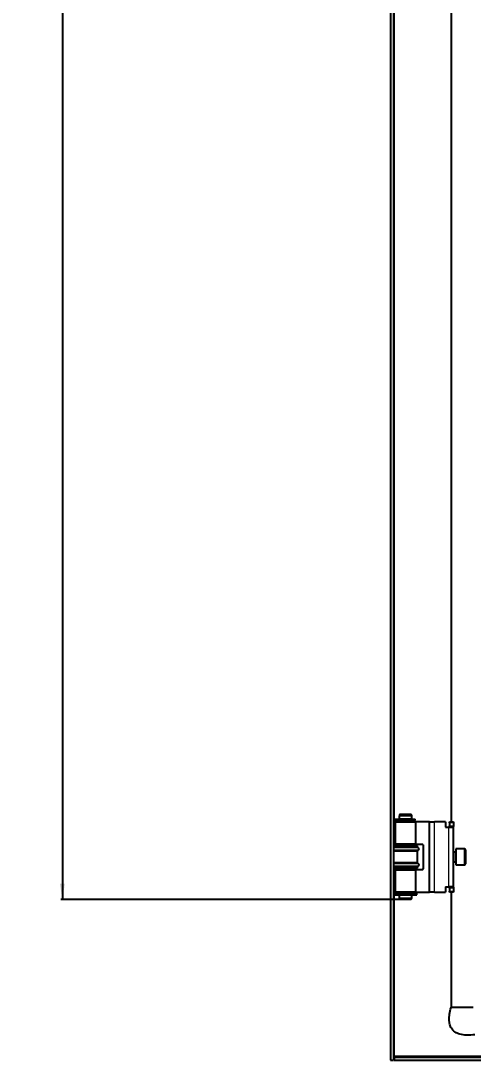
# Model space of a CAD drawing. Header units: millimetres. Extents: x -188 to 1345, y -1228 to 1043.
# Drawn here: x 587 to 871, y -1100 to -448 of the extents above; entities that cross this region are included whole.
import ezdxf

# ---------------------------------------------------------------- set-up
doc = ezdxf.new("R2010")
doc.units = ezdxf.units.MM
doc.layers.add('FORMAT', color=7, linetype='Continuous')
doc.styles.add('SLDTEXTSTYLE0', font='TXT', dxfattribs={"width": 0.75})
doc.dimstyles.new('SLDDIMSTYLE0', dxfattribs={"dimtxt": 20, "dimasz": 10, "dimexe": 0, "dimexo": 0.0625, "dimgap": 5, "dimtad": 2, "dimdec": 1, "dimrnd": 1e-09, "dimzin": 12, "dimdsep": 46, "dimtxsty": 'SLDTEXTSTYLE0', "dimsah": 1, "dimcen": 0.09, "dimadec": 0, "dimazin": 3, "dimtfac": 1, "dimtofl": 0, "dimtmove": 0, "dimatfit": 3, "dimfxl": 0, "dimfrac": 2, "dimtolj": 1, "dimtzin": 12, "dimarcsym": 0})

# ---------------------------------------------------------------- blocks, each defined once
blk = doc.blocks.new('_D_7')
at = {"layer": 'FORMAT'}
for p, q in [((825.28, 754.27), (612.48, 754.27)), ((613.48, 754.27), (613.48, -999.23)), ((825.28, -999.23), (612.48, -999.23))]:
    blk.add_line(p, q, dxfattribs=at)
for points in [[(613.48, 754.27), (611.94, 744.27), (615.01, 744.27)], [(613.48, -999.23), (615.01, -989.23), (611.94, -989.23)]]:
    blk.add_solid(points, dxfattribs=at)
at = {"layer": 'FORMAT', "insert": (587.69, -163.12), "char_height": 20, "attachment_point": 1, "rotation": 90, "style": 'SLDTEXTSTYLE0'}
blk.add_mtext('1753,5', dxfattribs=at)

msp = doc.modelspace()

# ---------------------------------------------------------------- linework, layer by layer
at = {"color": 7, "linetype": 'Continuous', "lineweight": 25}
for p, q in [((819.21, 855.02), (819.21, -1099.98)), ((821.21, 855.02), (821.21, -1099.98)), ((857.21, -419.48), (857.21, -950.48)), ((821.56, -948.78), (821.56, -949.68)), ((821.56, -948.78), (834.45, -948.78)), ((821.56, -949.68), (834.45, -949.68)), ((822.26, -950.48), (822.26, -964.48)), ((822.26, -950.48), (835.16, -950.48)), ((825.29, -945.73), (824.71, -946.73)), ((824.71, -946.73), (824.71, -948.73)), ((832.71, -946.73), (824.71, -946.73)), ((829.47, -948.73), (824.71, -948.73)), ((824.71, -949.73), (824.71, -950.48)), ((829.47, -949.73), (824.71, -949.73)), ((825.21, -948.73), (825.21, -948.78)), ((825.21, -949.68), (825.21, -949.73)), ((825.29, -945.73), (832.13, -945.73)), ((832.71, -948.73), (829.47, -948.73)), ((832.71, -949.73), (829.47, -949.73)), ((832.71, -946.73), (832.13, -945.73)), ((832.21, -948.78), (832.21, -948.73)), ((832.21, -949.73), (832.21, -949.68)), ((832.71, -948.73), (832.71, -946.73)), ((832.71, -950.48), (832.71, -949.73)), ((834.45, -948.78), (834.54, -948.78)), ((834.45, -949.68), (834.54, -949.68)), ((834.54, -949.68), (834.54, -948.78)), ((834.54, -948.78), (834.74, -948.78)), ((834.54, -949.68), (834.74, -949.68)), ((834.74, -949.68), (834.74, -948.78)), ((835.16, -964.48), (835.16, -950.48)), ((843.26, -950.48), (835.16, -950.48)), ((843.76, -950.48), (843.26, -950.48)), ((843.76, -994.48), (843.76, -950.48)), ((843.76, -950.48), (846.76, -950.48)), ((853.76, -950.48), (846.76, -950.48)), ((853.76, -950.48), (853.76, -953.78)), ((856.26, -950.48), (858.76, -950.48)), ((856.26, -950.98), (856.26, -950.48)), ((856.26, -950.98), (856.26, -952.98)), ((858.76, -950.48), (858.76, -950.98)), ((858.76, -950.98), (858.76, -952.98)), ((853.76, -953.78), (855.76, -953.78)), ((855.76, -953.78), (858.76, -953.78)), ((856.26, -953.48), (856.26, -952.98)), ((858.76, -953.48), (856.26, -953.48)), ((856.26, -953.48), (856.26, -953.78)), ((858.76, -952.98), (858.76, -953.48)), ((858.76, -953.78), (858.76, -953.48)), ((858.76, -991.18), (858.76, -953.78)), ((835.16, -964.48), (822.26, -964.48)), ((824.71, -964.48), (824.71, -965.48)), ((832.71, -965.48), (832.71, -964.48)), ((835.16, -964.48), (839.26, -964.48)), ((821.21, -965.48), (836.21, -965.48)), ((836.21, -966.08), (821.21, -966.08)), ((836.21, -968.88), (821.21, -968.88)), ((836.21, -966.08), (836.21, -965.48)), ((836.91, -966.77), (836.21, -966.08)), ((836.21, -968.88), (836.91, -968.19)), ((836.21, -976.08), (836.21, -968.88)), ((839.76, -964.98), (839.76, -979.98)), ((860.01, -969.48), (858.76, -969.48)), ((865.66, -967.48), (860.26, -967.48)), ((860.26, -967.48), (860.26, -977.48)), ((866.26, -968.08), (866.26, -976.88)), ((836.21, -976.08), (821.21, -976.08)), ((836.91, -976.76), (836.21, -976.08)), ((858.76, -975.48), (860.01, -975.48)), ((860.26, -977.48), (865.66, -977.48)), ((836.21, -978.88), (821.21, -978.88)), ((821.21, -979.48), (836.21, -979.48)), ((822.26, -980.48), (822.26, -994.48)), ((822.26, -980.48), (835.16, -980.48)), ((824.71, -979.48), (824.71, -980.48)), ((832.71, -980.48), (832.71, -979.48)), ((835.16, -994.48), (835.16, -980.48)), ((839.26, -980.48), (835.16, -980.48)), ((836.21, -978.88), (836.91, -978.19)), ((836.21, -979.48), (836.21, -978.88)), ((821.56, -995.28), (821.56, -996.18)), ((821.56, -995.28), (835.86, -995.28)), ((821.56, -996.18), (835.86, -996.18)), ((835.16, -994.48), (822.26, -994.48)), ((824.71, -994.48), (824.71, -995.23)), ((829.47, -995.23), (824.71, -995.23)), ((824.71, -996.23), (824.71, -998.23)), ((829.47, -996.23), (824.71, -996.23)), ((825.21, -995.23), (825.21, -995.28)), ((825.21, -996.18), (825.21, -996.23)), ((832.71, -995.23), (829.47, -995.23)), ((832.71, -996.23), (829.47, -996.23)), ((832.21, -995.28), (832.21, -995.23)), ((832.21, -996.23), (832.21, -996.18)), ((832.71, -995.23), (832.71, -994.48)), ((832.71, -998.23), (832.71, -996.23)), ((835.16, -994.48), (843.26, -994.48)), ((835.86, -996.18), (835.86, -995.28)), ((843.26, -994.48), (843.76, -994.48)), ((846.76, -994.48), (843.76, -994.48)), ((846.76, -994.48), (853.76, -994.48)), ((853.76, -991.18), (855.76, -991.18)), ((853.76, -991.18), (853.76, -994.48)), ((858.76, -991.18), (855.76, -991.18)), ((856.26, -991.18), (856.26, -991.48)), ((856.26, -991.48), (858.76, -991.48)), ((856.26, -991.98), (856.26, -991.48)), ((856.26, -991.98), (856.26, -993.98)), ((856.26, -994.48), (856.26, -993.98)), ((858.76, -994.48), (856.26, -994.48)), ((857.21, -994.48), (857.21, -1066.98)), ((858.76, -991.48), (858.76, -991.18)), ((858.76, -991.48), (858.76, -991.98)), ((858.76, -991.98), (858.76, -993.98)), ((858.76, -993.98), (858.76, -994.48)), ((824.71, -998.23), (825.29, -999.23)), ((824.71, -998.23), (829.47, -998.23)), ((829.36, -999.23), (825.29, -999.23)), ((832.13, -999.23), (829.36, -999.23)), ((829.47, -998.23), (832.71, -998.23)), ((832.13, -999.23), (832.71, -998.23)), ((819.21, -1099.98), (821.21, -1099.98)), ((821.51, -1097.98), (1210.91, -1097.98)), ((821.51, -1097.98), (821.51, -1099.98)), ((821.51, -1099.98), (1210.91, -1099.98)), ((821.61, -1097.98), (821.81, -1097.38))]:
    msp.add_line(p, q, dxfattribs=at)
at = {"color": 8, "linetype": 'Continuous', "lineweight": 18}
for p, q in [((821.81, -948.78), (821.81, -421.18)), ((821.81, -965.48), (821.81, -949.68)), ((834.45, -948.78), (834.45, -949.68)), ((843.26, -950.48), (843.26, -994.48)), ((846.76, -994.48), (846.76, -950.48)), ((858.76, -950.98), (856.26, -950.98)), ((855.76, -991.18), (855.76, -953.78)), ((856.26, -952.98), (858.76, -952.98)), ((836.91, -966.77), (821.21, -966.77)), ((836.91, -968.19), (821.21, -968.19)), ((860.01, -969.89), (860.01, -969.48)), ((860.01, -975.48), (860.01, -969.89)), ((865.66, -977.48), (865.66, -967.48)), ((836.91, -976.76), (821.21, -976.76)), ((836.91, -978.19), (821.21, -978.19)), ((821.81, -995.28), (821.81, -979.48)), ((821.81, -1097.38), (821.81, -996.18)), ((858.76, -991.98), (856.26, -991.98)), ((856.26, -993.98), (858.76, -993.98)), ((917.24, -1097.38), (821.81, -1097.38))]:
    msp.add_line(p, q, dxfattribs=at)
at = {"color": 7, "linetype": 'Continuous', "lineweight": 25}
for centre, radius, start, end in [((839.26, -964.98), 0.5, 0, 90), ((836.21, -967.48), 1, 314.427, 45.573), ((860.01, -969.23), 0.25, 270, 0), ((865.66, -968.08), 0.6, 0, 90), ((836.21, -977.48), 1, 314.427, 45.573), ((860.01, -975.73), 0.25, 0, 90), ((865.66, -976.88), 0.6, 270, 360), ((839.26, -979.98), 0.5, 270, 0)]:
    msp.add_arc(centre, radius, start, end, dxfattribs=at)
for points, knots in [([(872.21, -1083.98), (870.48, -1084.15), (867.34, -1084.45), (863.02, -1083.93), (859.58, -1082.51), (857.37, -1080.19), (856.29, -1077.42), (855.97, -1074.38), (856.26, -1070.81), (856.88, -1068.33), (857.21, -1066.98)], [0, 0, 0, 0, 0.176713, 0.320911, 0.440308, 0.54837, 0.6374, 0.738878, 0.858543, 1, 1, 1, 1]), ([(871.1, -1066.98), (871.07, -1066.98), (870.98, -1066.98), (870.53, -1066.98), (870.23, -1066.98)], [0, 0, 0, 0, 0.350861, 1, 1, 1, 1]), ([(821.21, -1099.98), (821.24, -1099.55), (821.27, -1098.99), (821.47, -1098.43), (821.51, -1098.3)], [0, 0, 0, 0, 0.7734591, 1, 1, 1, 1]), ([(821.81, -1097.38), (821.76, -1097.54), (821.71, -1097.69), (821.61, -1097.91), (821.56, -1097.98), (821.51, -1097.98)], [0, 0, 0, 0, 0.5, 0.5, 1, 1, 1, 1])]:
    msp.add_open_spline(points, degree=3, knots=knots, dxfattribs=at)
for points in [[(858.19, -1066.98), (857.91, -1066.98), (857.34, -1066.98), (857.25, -1066.98), (857.21, -1066.98)], [(860.64, -1066.98), (860.16, -1066.98), (859.18, -1066.98), (858.52, -1066.98), (858.19, -1066.98)], [(864.21, -1066.98), (863.58, -1066.98), (862.33, -1066.98), (861.2, -1066.98), (860.64, -1066.98)], [(867.78, -1066.98), (867.22, -1066.98), (866.09, -1066.98), (864.84, -1066.98), (864.21, -1066.98)], [(870.23, -1066.98), (869.9, -1066.98), (869.24, -1066.98), (868.27, -1066.98), (867.78, -1066.98)]]:
    msp.add_open_spline(points, degree=3, dxfattribs=at)

# ---------------------------------------------------------------- dimensions: what is measured, and where the dimension line sits
at = {"layer": 'FORMAT'}
dim = msp.add_linear_dim(base=(613.48, -999.23), p1=(825.29, 754.27), p2=(825.29, -999.23), angle=90, dimstyle='SLDDIMSTYLE0', dxfattribs=at)
dim.commit()
dim.dimension.update_dxf_attribs({"geometry": '_D_7', "text_midpoint": (613.48, -122.48), "dimtype": 160})

doc.saveas('drawing.dxf')
